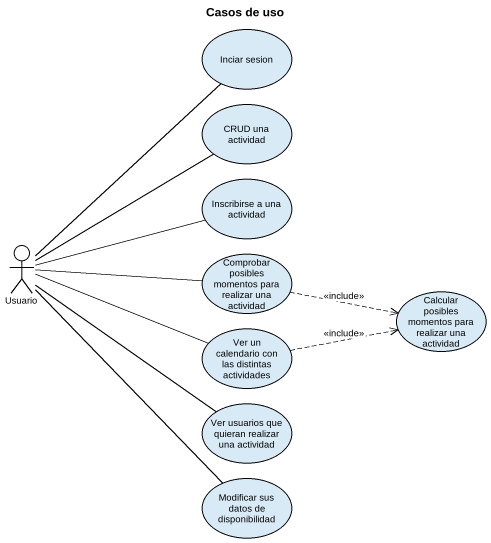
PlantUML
@startuml
title Casos de uso
usecase "Inciar sesion" as Inciar_sesion
usecase "CRUD una actividad" as CRUD_una_actividad
usecase "Inscribirse a una actividad" as Inscribirse_a_una_actividad
actor Usuario
usecase "Comprobar posibles momentos para realizar una actividad" as Comprobar_posibles_momentos
usecase "Calcular posibles momentos para realizar una actividad" as Calcular_posibles_momentos
usecase "Ver un calendario con las distintas actividades" as Ver_un_calendario_con_las
usecase "Ver usuarios que quieran realizar una actividad" as Ver_usuarios_que_quieran
usecase "Modificar sus datos de disponibilidad" as Modificar_sus_datos_de
Usuario -up- Inciar_sesion
Usuario -up- CRUD_una_actividad
Usuario -right- Inscribirse_a_una_actividad
Usuario -right- Comprobar_posibles_momentos
Usuario -right- Ver_un_calendario_con_las
Usuario -- Ver_usuarios_que_quieran
Usuario -- Modificar_sus_datos_de
Comprobar_posibles_momentos .right.> Calcular_posibles_momentos : <<include>>
Ver_un_calendario_con_las .right.> Calcular_posibles_momentos : <<include>>
@enduml
